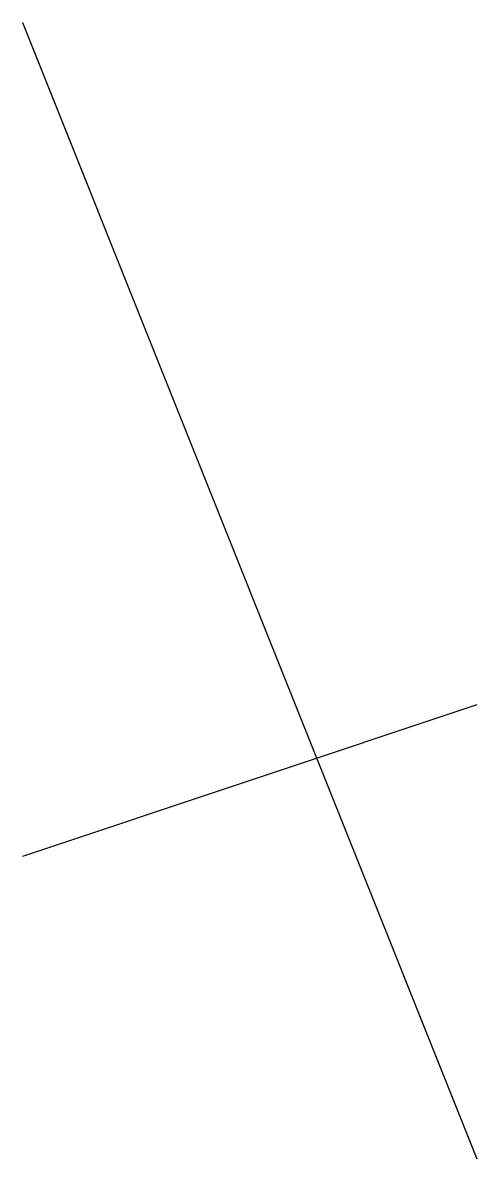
# Model space of a CAD drawing. Extents: x 810 to 870, y 170 to 320.
import ezdxf

# ---------------------------------------------------------------- set-up
doc = ezdxf.new("R2010")
doc.units = 0

msp = doc.modelspace()

# ---------------------------------------------------------------- linework, layer by layer
for p, q in [((870, 170), (810, 320)), ((810, 210), (870, 230))]:
    msp.add_line(p, q)

doc.saveas('drawing.dxf')
